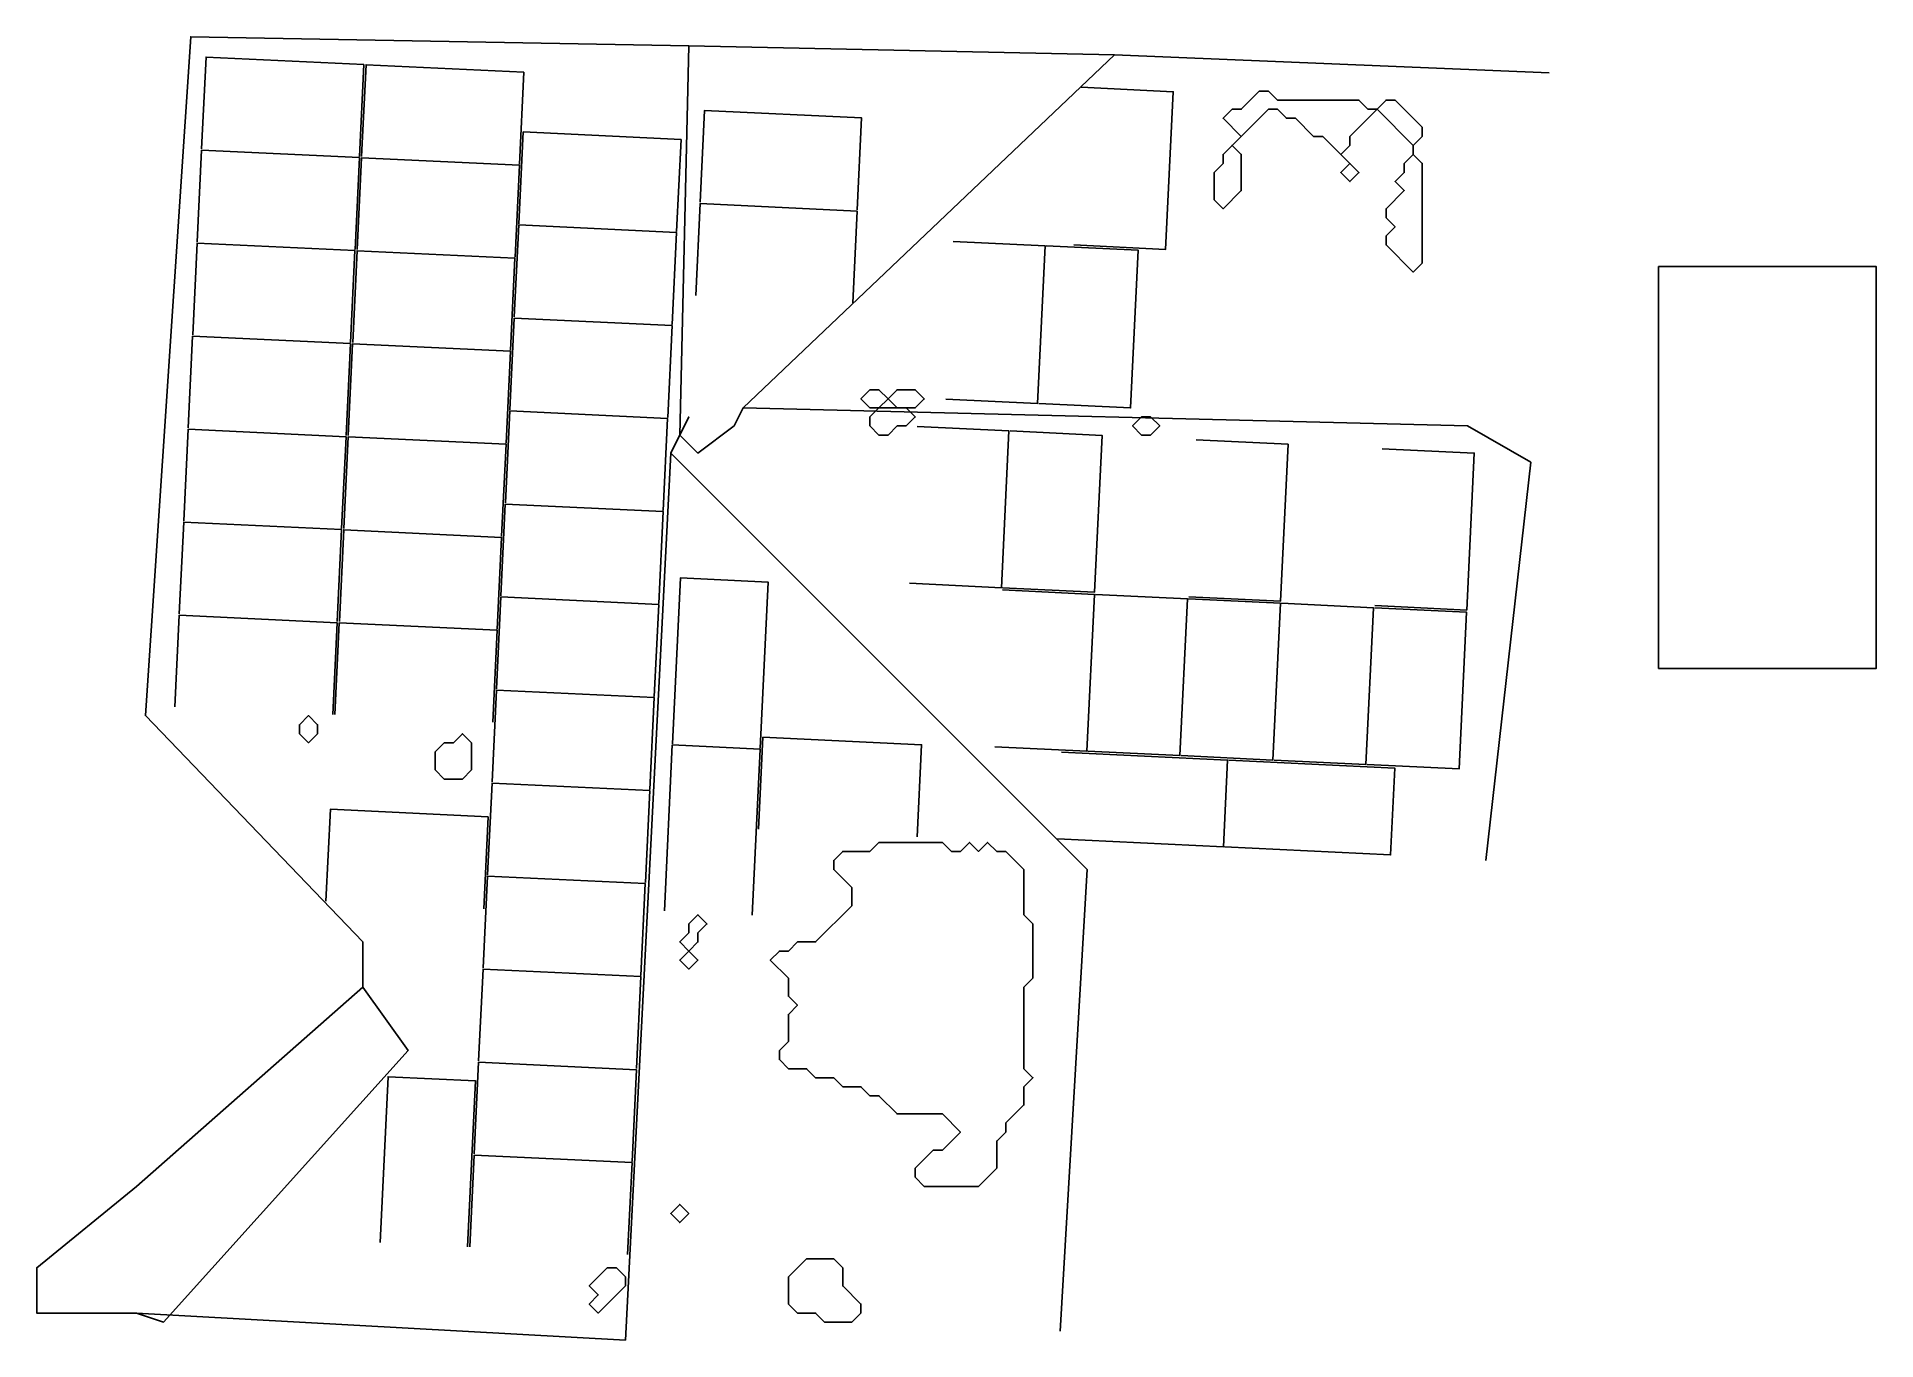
# Model space of a CAD drawing. Header units: metres. Extents: x -11.9 to 63.4, y 2.4 to 56.6.
# Drawn here: x 43.1 to 63.41, y 42.2 to 56.6 of the extents above; entities outside this region: 1.
import ezdxf

# ---------------------------------------------------------------- set-up
doc = ezdxf.new("R2010")
doc.units = ezdxf.units.M
doc.layers.get('0').update_dxf_attribs({"linetype": 'CONTINUOUS'})
for name, color, linetype in [('panels', 5, 'CONTINUOUS'), ('roofs', 3, 'CONTINUOUS'), ('trees', 3, 'CONTINUOUS')]:
    doc.layers.add(name, color=color, linetype=linetype)

msp = doc.modelspace()

# ---------------------------------------------------------------- linework, layer by layer
for points in [[(58.3, 54), (58, 54.3), (58, 54.4), (58.1, 54.5), (58, 54.6), (58, 54.7), (58.2, 54.9), (58.1, 55), (58.2, 55.1), (58.2, 55.2), (58.3, 55.3), (58.3, 55.4), (57.9, 55.8), (57.6, 55.5), (57.6, 55.4), (57.5, 55.3), (57.7, 55.1), (57.6, 55), (57.5, 55.1), (57.6, 55.2), (57.3, 55.5), (57.2, 55.5), (57, 55.7), (56.9, 55.7), (56.8, 55.8), (56.7, 55.8), (56.3, 55.4), (56.4, 55.3), (56.4, 54.9), (56.2, 54.7), (56.1, 54.8), (56.1, 55.1), (56.2, 55.2), (56.2, 55.3), (56.4, 55.5), (56.2, 55.7), (56.3, 55.8), (56.4, 55.8), (56.6, 56), (56.7, 56), (56.8, 55.9), (57.7, 55.9), (57.8, 55.8), (57.9, 55.8), (58, 55.9), (58.1, 55.9), (58.4, 55.6), (58.4, 55.5), (58.3, 55.4), (58.3, 55.3), (58.4, 55.2), (58.4, 54.1), (58.3, 54), (58.3, 54), (58, 54.3), (58, 54.4), (58.1, 54.5), (58, 54.6), (58, 54.7), (58.2, 54.9), (58.1, 55), (58.2, 55.1), (58.2, 55.2), (58.3, 55.3), (58.3, 55.4), (57.9, 55.8), (57.6, 55.5), (57.6, 55.4), (57.5, 55.3), (57.7, 55.1), (57.6, 55), (57.5, 55.1), (57.6, 55.2), (57.3, 55.5), (57.2, 55.5), (57, 55.7), (56.9, 55.7), (56.8, 55.8), (56.7, 55.8), (56.3, 55.4), (56.4, 55.3), (56.4, 54.9), (56.2, 54.7), (56.1, 54.8), (56.1, 55.1), (56.2, 55.2), (56.2, 55.3), (56.4, 55.5), (56.2, 55.7), (56.3, 55.8), (56.4, 55.8), (56.6, 56), (56.7, 56), (56.8, 55.9), (57.7, 55.9), (57.8, 55.8), (57.9, 55.8), (58, 55.9), (58.1, 55.9), (58.4, 55.6), (58.4, 55.5), (58.3, 55.4), (58.3, 55.3), (58.4, 55.2), (58.4, 54.1), (58.3, 54), (58.3, 54), (58.3, 54), (58, 54.3), (58, 54.3), (58, 54.4), (58, 54.4), (58.1, 54.5), (58.1, 54.5), (58, 54.6), (58, 54.6), (58, 54.7), (58, 54.7), (58.2, 54.9), (58.2, 54.9), (58.1, 55), (58.1, 55), (58.2, 55.1), (58.2, 55.1), (58.2, 55.2), (58.2, 55.2), (58.3, 55.3), (58.3, 55.3), (58.3, 55.4), (58.3, 55.4), (57.9, 55.8), (57.9, 55.8), (57.6, 55.5), (57.6, 55.5), (57.6, 55.4), (57.6, 55.4), (57.5, 55.3), (57.5, 55.3), (57.7, 55.1), (57.7, 55.1), (57.6, 55), (57.6, 55), (57.5, 55.1), (57.5, 55.1), (57.6, 55.2), (57.6, 55.2), (57.3, 55.5), (57.3, 55.5), (57.2, 55.5), (57.2, 55.5), (57, 55.7), (57, 55.7), (56.9, 55.7), (56.9, 55.7), (56.8, 55.8), (56.8, 55.8), (56.7, 55.8), (56.7, 55.8), (56.3, 55.4), (56.3, 55.4), (56.4, 55.3), (56.4, 55.3), (56.4, 54.9), (56.4, 54.9), (56.2, 54.7), (56.2, 54.7), (56.1, 54.8), (56.1, 54.8), (56.1, 55.1), (56.1, 55.1), (56.2, 55.2), (56.2, 55.2), (56.2, 55.3), (56.2, 55.3), (56.4, 55.5), (56.4, 55.5), (56.2, 55.7), (56.2, 55.7), (56.3, 55.8), (56.3, 55.8), (56.4, 55.8), (56.4, 55.8), (56.6, 56), (56.6, 56), (56.7, 56), (56.7, 56), (56.8, 55.9), (56.8, 55.9), (57.7, 55.9), (57.7, 55.9), (57.8, 55.8), (57.8, 55.8), (57.9, 55.8), (57.9, 55.8), (58, 55.9), (58, 55.9), (58.1, 55.9), (58.1, 55.9), (58.4, 55.6), (58.4, 55.6), (58.4, 55.5), (58.4, 55.5), (58.3, 55.4), (58.3, 55.4), (58.3, 55.3), (58.3, 55.3), (58.4, 55.2), (58.4, 55.2), (58.4, 54.1), (58.4, 54.1)], [(63.412, 49.621), (61.01, 49.621), (61.01, 54.062), (63.412, 54.062), (63.412, 54.062), (61.01, 54.062), (61.01, 49.621), (63.412, 49.621), (63.412, 54.062), (63.412, 49.621), (63.412, 49.621), (63.412, 54.062), (61.01, 54.062), (61.01, 49.621), (61.01, 49.621), (61.01, 54.062), (61.01, 54.062), (61.01, 54.062), (63.412, 54.062), (63.412, 54.062), (63.412, 49.621), (63.412, 49.621), (61.01, 49.621), (61.01, 49.621)], [(52.3, 52.5), (52.2, 52.6), (52.3, 52.7), (52.4, 52.7), (52.5, 52.6), (52.6, 52.7), (52.8, 52.7), (52.9, 52.6), (52.8, 52.5), (52.6, 52.5), (52.5, 52.6), (52.4, 52.5), (52.3, 52.5), (52.3, 52.5), (52.2, 52.6), (52.3, 52.7), (52.4, 52.7), (52.5, 52.6), (52.6, 52.7), (52.8, 52.7), (52.9, 52.6), (52.8, 52.5), (52.6, 52.5), (52.5, 52.6), (52.4, 52.5), (52.3, 52.5), (52.3, 52.5), (52.3, 52.5), (52.2, 52.6), (52.2, 52.6), (52.3, 52.7), (52.3, 52.7), (52.4, 52.7), (52.4, 52.7), (52.5, 52.6), (52.5, 52.6), (52.6, 52.7), (52.6, 52.7), (52.8, 52.7), (52.8, 52.7), (52.9, 52.6), (52.9, 52.6), (52.8, 52.5), (52.8, 52.5), (52.6, 52.5), (52.6, 52.5), (52.5, 52.6), (52.5, 52.6), (52.4, 52.5), (52.4, 52.5)], [(52.4, 52.2), (52.3, 52.3), (52.3, 52.4), (52.4, 52.5), (52.7, 52.5), (52.8, 52.4), (52.7, 52.3), (52.6, 52.3), (52.5, 52.2), (52.4, 52.2), (52.4, 52.2), (52.3, 52.3), (52.3, 52.4), (52.4, 52.5), (52.7, 52.5), (52.8, 52.4), (52.7, 52.3), (52.6, 52.3), (52.5, 52.2), (52.4, 52.2), (52.4, 52.2), (52.4, 52.2), (52.3, 52.3), (52.3, 52.3), (52.3, 52.4), (52.3, 52.4), (52.4, 52.5), (52.4, 52.5), (52.7, 52.5), (52.7, 52.5), (52.8, 52.4), (52.8, 52.4), (52.7, 52.3), (52.7, 52.3), (52.6, 52.3), (52.6, 52.3), (52.5, 52.2), (52.5, 52.2)], [(55.3, 52.2), (55.2, 52.3), (55.3, 52.4), (55.4, 52.4), (55.5, 52.3), (55.4, 52.2), (55.3, 52.2), (55.3, 52.2), (55.2, 52.3), (55.3, 52.4), (55.4, 52.4), (55.5, 52.3), (55.4, 52.2), (55.3, 52.2), (55.3, 52.2), (55.3, 52.2), (55.2, 52.3), (55.2, 52.3), (55.3, 52.4), (55.3, 52.4), (55.4, 52.4), (55.4, 52.4), (55.5, 52.3), (55.5, 52.3), (55.4, 52.2), (55.4, 52.2)], [(46.1, 48.8), (46, 48.9), (46, 49), (46.1, 49.1), (46.2, 49), (46.2, 48.9), (46.1, 48.8), (46.1, 48.8), (46, 48.9), (46, 49), (46.1, 49.1), (46.2, 49), (46.2, 48.9), (46.1, 48.8), (46.1, 48.8), (46.1, 48.8), (46, 48.9), (46, 48.9), (46, 49), (46, 49), (46.1, 49.1), (46.1, 49.1), (46.2, 49), (46.2, 49), (46.2, 48.9), (46.2, 48.9)], [(47.6, 48.4), (47.5, 48.5), (47.5, 48.7), (47.6, 48.8), (47.7, 48.8), (47.8, 48.9), (47.9, 48.8), (47.9, 48.5), (47.8, 48.4), (47.6, 48.4), (47.6, 48.4), (47.5, 48.5), (47.5, 48.7), (47.6, 48.8), (47.7, 48.8), (47.8, 48.9), (47.9, 48.8), (47.9, 48.5), (47.8, 48.4), (47.6, 48.4), (47.6, 48.4), (47.6, 48.4), (47.5, 48.5), (47.5, 48.5), (47.5, 48.7), (47.5, 48.7), (47.6, 48.8), (47.6, 48.8), (47.7, 48.8), (47.7, 48.8), (47.8, 48.9), (47.8, 48.9), (47.9, 48.8), (47.9, 48.8), (47.9, 48.5), (47.9, 48.5), (47.8, 48.4), (47.8, 48.4)], [(52.9, 43.9), (52.8, 44), (52.8, 44.1), (53, 44.3), (53.1, 44.3), (53.3, 44.5), (53.1, 44.7), (52.6, 44.7), (52.4, 44.9), (52.3, 44.9), (52.2, 45), (52, 45), (51.9, 45.1), (51.7, 45.1), (51.6, 45.2), (51.4, 45.2), (51.3, 45.3), (51.3, 45.4), (51.4, 45.5), (51.4, 45.8), (51.5, 45.9), (51.4, 46), (51.4, 46.2), (51.2, 46.4), (51.3, 46.5), (51.4, 46.5), (51.5, 46.6), (51.7, 46.6), (52.1, 47), (52.1, 47.2), (51.9, 47.4), (51.9, 47.5), (52, 47.6), (52.3, 47.6), (52.4, 47.7), (53.1, 47.7), (53.2, 47.6), (53.3, 47.6), (53.4, 47.7), (53.5, 47.6), (53.6, 47.7), (53.7, 47.6), (53.8, 47.6), (54, 47.4), (54, 46.9), (54.1, 46.8), (54.1, 46.2), (54, 46.1), (54, 45.2), (54.1, 45.1), (54, 45), (54, 44.8), (53.8, 44.6), (53.8, 44.5), (53.7, 44.4), (53.7, 44.1), (53.5, 43.9), (52.9, 43.9), (52.9, 43.9), (52.8, 44), (52.8, 44.1), (53, 44.3), (53.1, 44.3), (53.3, 44.5), (53.1, 44.7), (52.6, 44.7), (52.4, 44.9), (52.3, 44.9), (52.2, 45), (52, 45), (51.9, 45.1), (51.7, 45.1), (51.6, 45.2), (51.4, 45.2), (51.3, 45.3), (51.3, 45.4), (51.4, 45.5), (51.4, 45.8), (51.5, 45.9), (51.4, 46), (51.4, 46.2), (51.2, 46.4), (51.3, 46.5), (51.4, 46.5), (51.5, 46.6), (51.7, 46.6), (52.1, 47), (52.1, 47.2), (51.9, 47.4), (51.9, 47.5), (52, 47.6), (52.3, 47.6), (52.4, 47.7), (53.1, 47.7), (53.2, 47.6), (53.3, 47.6), (53.4, 47.7), (53.5, 47.6), (53.6, 47.7), (53.7, 47.6), (53.8, 47.6), (54, 47.4), (54, 46.9), (54.1, 46.8), (54.1, 46.2), (54, 46.1), (54, 45.2), (54.1, 45.1), (54, 45), (54, 44.8), (53.8, 44.6), (53.8, 44.5), (53.7, 44.4), (53.7, 44.1), (53.5, 43.9), (52.9, 43.9), (52.9, 43.9), (52.9, 43.9), (52.8, 44), (52.8, 44), (52.8, 44.1), (52.8, 44.1), (53, 44.3), (53, 44.3), (53.1, 44.3), (53.1, 44.3), (53.3, 44.5), (53.3, 44.5), (53.1, 44.7), (53.1, 44.7), (52.6, 44.7), (52.6, 44.7), (52.4, 44.9), (52.4, 44.9), (52.3, 44.9), (52.3, 44.9), (52.2, 45), (52.2, 45), (52, 45), (52, 45), (51.9, 45.1), (51.9, 45.1), (51.7, 45.1), (51.7, 45.1), (51.6, 45.2), (51.6, 45.2), (51.4, 45.2), (51.4, 45.2), (51.3, 45.3), (51.3, 45.3), (51.3, 45.4), (51.3, 45.4), (51.4, 45.5), (51.4, 45.5), (51.4, 45.8), (51.4, 45.8), (51.5, 45.9), (51.5, 45.9), (51.4, 46), (51.4, 46), (51.4, 46.2), (51.4, 46.2), (51.2, 46.4), (51.2, 46.4), (51.3, 46.5), (51.3, 46.5), (51.4, 46.5), (51.4, 46.5), (51.5, 46.6), (51.5, 46.6), (51.7, 46.6), (51.7, 46.6), (52.1, 47), (52.1, 47), (52.1, 47.2), (52.1, 47.2), (51.9, 47.4), (51.9, 47.4), (51.9, 47.5), (51.9, 47.5), (52, 47.6), (52, 47.6), (52.3, 47.6), (52.3, 47.6), (52.4, 47.7), (52.4, 47.7), (53.1, 47.7), (53.1, 47.7), (53.2, 47.6), (53.2, 47.6), (53.3, 47.6), (53.3, 47.6), (53.4, 47.7), (53.4, 47.7), (53.5, 47.6), (53.5, 47.6), (53.6, 47.7), (53.6, 47.7), (53.7, 47.6), (53.7, 47.6), (53.8, 47.6), (53.8, 47.6), (54, 47.4), (54, 47.4), (54, 46.9), (54, 46.9), (54.1, 46.8), (54.1, 46.8), (54.1, 46.2), (54.1, 46.2), (54, 46.1), (54, 46.1), (54, 45.2), (54, 45.2), (54.1, 45.1), (54.1, 45.1), (54, 45), (54, 45), (54, 44.8), (54, 44.8), (53.8, 44.6), (53.8, 44.6), (53.8, 44.5), (53.8, 44.5), (53.7, 44.4), (53.7, 44.4), (53.7, 44.1), (53.7, 44.1), (53.5, 43.9), (53.5, 43.9)], [(50.3, 46.3), (50.2, 46.4), (50.3, 46.5), (50.2, 46.6), (50.3, 46.7), (50.3, 46.8), (50.4, 46.9), (50.5, 46.8), (50.4, 46.7), (50.4, 46.6), (50.3, 46.5), (50.4, 46.4), (50.3, 46.3), (50.3, 46.3), (50.2, 46.4), (50.3, 46.5), (50.2, 46.6), (50.3, 46.7), (50.3, 46.8), (50.4, 46.9), (50.5, 46.8), (50.4, 46.7), (50.4, 46.6), (50.3, 46.5), (50.4, 46.4), (50.3, 46.3), (50.3, 46.3), (50.3, 46.3), (50.2, 46.4), (50.2, 46.4), (50.3, 46.5), (50.3, 46.5), (50.2, 46.6), (50.2, 46.6), (50.3, 46.7), (50.3, 46.7), (50.3, 46.8), (50.3, 46.8), (50.4, 46.9), (50.4, 46.9), (50.5, 46.8), (50.5, 46.8), (50.4, 46.7), (50.4, 46.7), (50.4, 46.6), (50.4, 46.6), (50.3, 46.5), (50.3, 46.5), (50.4, 46.4), (50.4, 46.4)], [(50.2, 43.5), (50.1, 43.6), (50.2, 43.7), (50.3, 43.6), (50.2, 43.5), (50.2, 43.5), (50.1, 43.6), (50.2, 43.7), (50.3, 43.6), (50.2, 43.5), (50.2, 43.5), (50.2, 43.5), (50.1, 43.6), (50.1, 43.6), (50.2, 43.7), (50.2, 43.7), (50.3, 43.6), (50.3, 43.6)], [(51.8, 42.4), (51.7, 42.5), (51.5, 42.5), (51.4, 42.6), (51.4, 42.9), (51.6, 43.1), (51.9, 43.1), (52, 43), (52, 42.8), (52.2, 42.6), (52.2, 42.5), (52.1, 42.4), (51.8, 42.4), (51.8, 42.4), (51.7, 42.5), (51.5, 42.5), (51.4, 42.6), (51.4, 42.9), (51.6, 43.1), (51.9, 43.1), (52, 43), (52, 42.8), (52.2, 42.6), (52.2, 42.5), (52.1, 42.4), (51.8, 42.4), (51.8, 42.4), (51.8, 42.4), (51.7, 42.5), (51.7, 42.5), (51.5, 42.5), (51.5, 42.5), (51.4, 42.6), (51.4, 42.6), (51.4, 42.9), (51.4, 42.9), (51.6, 43.1), (51.6, 43.1), (51.9, 43.1), (51.9, 43.1), (52, 43), (52, 43), (52, 42.8), (52, 42.8), (52.2, 42.6), (52.2, 42.6), (52.2, 42.5), (52.2, 42.5), (52.1, 42.4), (52.1, 42.4)], [(49.3, 42.5), (49.2, 42.6), (49.3, 42.7), (49.2, 42.8), (49.4, 43), (49.5, 43), (49.6, 42.9), (49.6, 42.8), (49.3, 42.5), (49.3, 42.5), (49.2, 42.6), (49.3, 42.7), (49.2, 42.8), (49.4, 43), (49.5, 43), (49.6, 42.9), (49.6, 42.8), (49.3, 42.5), (49.3, 42.5), (49.3, 42.5), (49.2, 42.6), (49.2, 42.6), (49.3, 42.7), (49.3, 42.7), (49.2, 42.8), (49.2, 42.8), (49.4, 43), (49.4, 43), (49.5, 43), (49.5, 43), (49.6, 42.9), (49.6, 42.9), (49.6, 42.8), (49.6, 42.8)]]:
    msp.add_lwpolyline(points)
at = {"layer": 'panels'}
for points in [[(44.92, 55.361), (44.969, 56.376), (46.711, 56.293), (46.663, 55.278)], [(46.687, 55.277), (46.736, 56.291), (48.478, 56.208), (48.43, 55.193)], [(54.634, 56.042), (55.649, 55.993), (55.565, 54.251), (54.551, 54.3)], [(50.426, 54.771), (50.474, 55.786), (52.208, 55.703), (52.159, 54.688)], [(48.422, 54.533), (48.471, 55.548), (50.214, 55.465), (50.165, 54.45)], [(44.871, 54.334), (44.919, 55.349), (46.662, 55.265), (46.614, 54.25)], [(46.638, 54.249), (46.686, 55.264), (48.429, 55.18), (48.381, 54.166)], [(50.376, 53.743), (50.425, 54.758), (52.158, 54.675), (52.11, 53.66)], [(48.373, 53.506), (48.422, 54.521), (50.165, 54.437), (50.116, 53.422)], [(44.822, 53.306), (44.87, 54.321), (46.613, 54.238), (46.564, 53.223)], [(46.589, 53.222), (46.637, 54.236), (48.38, 54.153), (48.331, 53.138)], [(53.22, 54.34), (54.235, 54.291), (54.152, 52.549), (53.137, 52.598)], [(54.248, 54.29), (55.263, 54.242), (55.179, 52.5), (54.164, 52.548)], [(48.324, 52.478), (48.373, 53.493), (50.115, 53.41), (50.067, 52.395)], [(44.772, 52.279), (44.821, 53.294), (46.564, 53.21), (46.515, 52.195)], [(46.539, 52.194), (46.588, 53.209), (48.331, 53.125), (48.282, 52.111)], [(48.275, 51.451), (48.323, 52.466), (50.066, 52.382), (50.018, 51.367)], [(44.723, 51.251), (44.772, 52.266), (46.515, 52.182), (46.466, 51.168)], [(52.82, 52.294), (53.835, 52.246), (53.752, 50.513), (52.737, 50.562)], [(53.848, 52.245), (54.863, 52.196), (54.78, 50.464), (53.765, 50.513)], [(46.49, 51.167), (46.539, 52.181), (48.282, 52.098), (48.233, 51.083)], [(55.903, 52.147), (56.918, 52.098), (56.835, 50.366), (55.82, 50.414)], [(57.958, 52.048), (58.973, 52), (58.89, 50.267), (57.875, 50.316)], [(48.226, 50.423), (48.274, 51.438), (50.017, 51.355), (49.968, 50.34)], [(44.674, 50.224), (44.722, 51.238), (46.465, 51.155), (46.417, 50.14)], [(46.441, 50.139), (46.489, 51.154), (48.232, 51.07), (48.184, 50.055)], [(50.119, 48.789), (50.207, 50.622), (51.176, 50.575), (51.089, 48.742)], [(48.176, 49.396), (48.225, 50.411), (49.968, 50.327), (49.919, 49.312)], [(53.764, 50.489), (54.779, 50.44), (54.696, 48.708), (53.681, 48.757)], [(54.791, 50.44), (55.806, 50.391), (55.723, 48.659), (54.708, 48.707)], [(55.819, 50.39), (56.834, 50.342), (56.751, 48.61), (55.736, 48.658)], [(44.625, 49.196), (44.673, 50.211), (46.416, 50.127), (46.368, 49.113)], [(56.846, 50.341), (57.861, 50.293), (57.778, 48.56), (56.763, 48.609)], [(57.874, 50.292), (58.889, 50.243), (58.806, 48.511), (57.791, 48.56)], [(46.392, 49.111), (46.44, 50.126), (48.183, 50.043), (48.135, 49.028)], [(48.127, 48.368), (48.176, 49.383), (49.919, 49.3), (49.87, 48.285)], [(50.031, 46.943), (50.118, 48.776), (51.088, 48.73), (51, 46.897)], [(51.07, 47.847), (51.119, 48.861), (52.87, 48.778), (52.821, 47.763)], [(54.417, 48.697), (56.25, 48.609), (56.204, 47.65), (54.371, 47.738)], [(56.263, 48.609), (58.096, 48.521), (58.05, 47.562), (56.217, 47.65)], [(48.078, 47.341), (48.127, 48.356), (49.869, 48.272), (49.821, 47.257)], [(46.293, 47.051), (46.342, 48.066), (48.084, 47.982), (48.036, 46.967)], [(48.029, 46.313), (48.077, 47.328), (49.82, 47.245), (49.772, 46.23)], [(47.979, 45.286), (48.028, 46.301), (49.771, 46.217), (49.722, 45.202)], [(46.892, 43.278), (46.98, 45.111), (47.945, 45.065), (47.857, 43.232)], [(47.93, 44.258), (47.979, 45.273), (49.722, 45.189), (49.673, 44.175)], [(47.881, 43.231), (47.93, 44.245), (49.673, 44.162), (49.624, 43.147)]]:
    msp.add_lwpolyline(points, dxfattribs=at)
at = {"layer": 'roofs'}
for points in [[(49.6, 42.2), (44.2, 42.5), (44.5, 42.4), (47.2, 45.4), (46.7, 46.1), (46.7, 46.6), (44.3, 49.1), (44.8, 56.6), (50.3, 56.5), (50.2, 52.2), (50.3, 52.4), (50.1, 52)], [(50.2, 52.2), (50.3, 56.5), (55, 56.4), (50.9, 52.5), (50.8, 52.3), (50.4, 52)], [(59.6, 51.9), (58.9, 52.3), (50.9, 52.5), (55, 56.4), (59.8, 56.2)], [(54.7, 47.4), (50.1, 52), (50.3, 52.4), (50.2, 52.2), (50.4, 52), (50.8, 52.3), (50.9, 52.5), (58.9, 52.3), (59.6, 51.9), (59.1, 47.5)], [(49.6, 42.2), (50.1, 52), (54.7, 47.4), (54.4, 42.3)], [(44.2, 42.5), (43.1, 42.5), (43.1, 43), (44.2, 43.9), (46.7, 46.1), (47.2, 45.4), (44.5, 42.4)]]:
    msp.add_lwpolyline(points, dxfattribs=at)
at = {"layer": 'trees'}
msp.add_circle((-9.339, 5.002), 2.573, dxfattribs=at)

doc.saveas('drawing.dxf')
